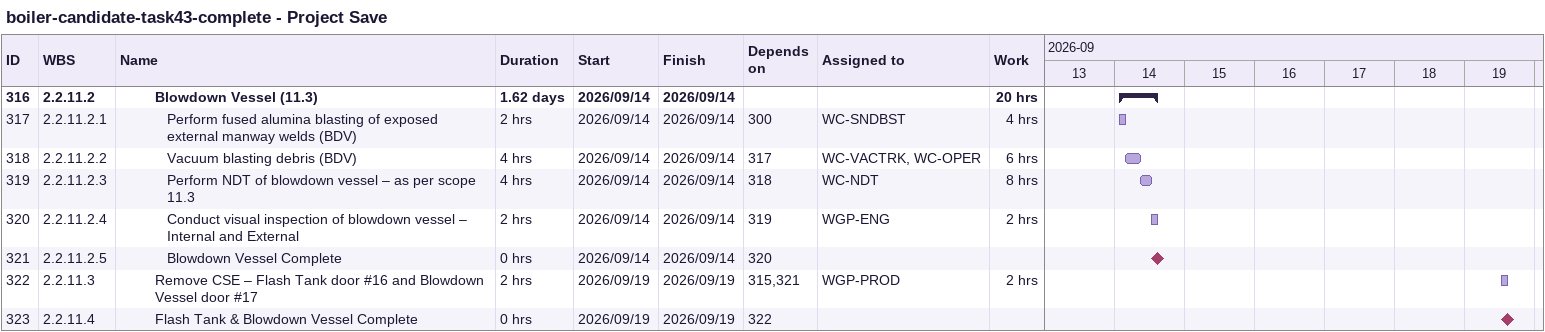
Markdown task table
boiler-candidate-task43-complete - Project Save

| ID | WBS | Task | Duration | Start | Finish | Predecessors | Resources | Work (h) |
|---|---|---|---|---|---|---|---|---|
| 316 | 2.2.11.2 | **Blowdown Vessel (11.3)** | 1.62d | 2026-09-14 | 2026-09-14 |  |  | 20 |
| 317 | 2.2.11.2.1 | Perform fused alumina blasting of exposed external manway welds (BDV) | 2h | 2026-09-14 | 2026-09-14 | 300 | WC-SNDBST | 4 |
| 318 | 2.2.11.2.2 | Vacuum blasting debris (BDV) | 4h | 2026-09-14 | 2026-09-14 | 317 | WC-VACTRK, WC-OPER | 6 |
| 319 | 2.2.11.2.3 | Perform NDT of blowdown vessel – as per scope 11.3 | 4h | 2026-09-14 | 2026-09-14 | 318 | WC-NDT | 8 |
| 320 | 2.2.11.2.4 | Conduct visual inspection of blowdown vessel – Internal and External | 2h | 2026-09-14 | 2026-09-14 | 319 | WGP-ENG | 2 |
| 321 | 2.2.11.2.5 | Blowdown Vessel Complete | 0h | 2026-09-14 | 2026-09-14 | 320 |  |  |
| 322 | 2.2.11.3 | Remove CSE – Flash Tank door #16 and Blowdown Vessel door #17 | 2h | 2026-09-19 | 2026-09-19 | 315, 321 | WGP-PROD | 2 |
| 323 | 2.2.11.4 | Flash Tank & Blowdown Vessel Complete | 0h | 2026-09-19 | 2026-09-19 | 322 |  |  |
